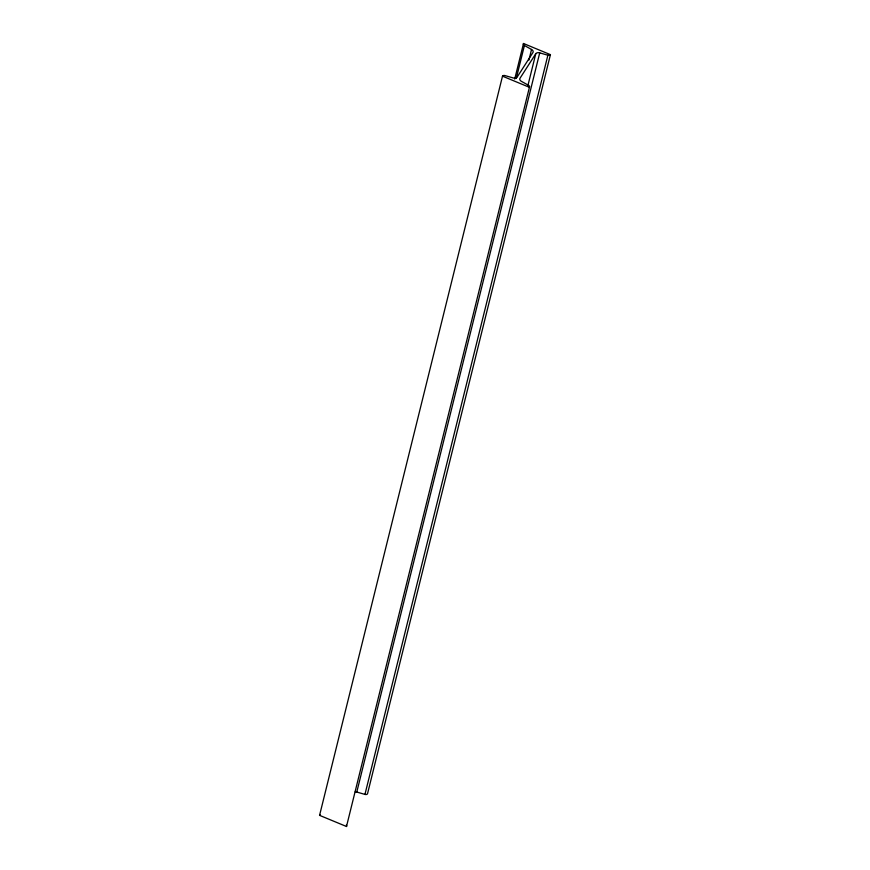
<?xml version="1.0" encoding="UTF-8"?>
<svg xmlns="http://www.w3.org/2000/svg" width="870" height="870" viewBox="0 0 870 870"><rect width="100%" height="100%" fill="white"/><g stroke="black" fill="none" stroke-linecap="round" stroke-linejoin="round"><path stroke-width="1.3" d="M550.427 54.647A2.262 1.501 13.9 0 1 547.882 55.223L539.715 52.863A3.502 2.327 13.9 0 0 535.768 53.744L520.01 78.246A3.502 2.327 13.9 0 0 521.391 81.334L528.525 85.314A2.262 1.501 13.9 0 1 529.417 87.315L346.488 826.5L319.573 815.353L502.501 76.168A2.262 1.501 13.9 0 1 505.046 75.592L513.213 77.952A3.502 2.327 13.9 0 0 517.161 77.06L532.918 52.57A3.502 2.327 13.9 0 0 531.537 49.47L524.414 45.501A2.262 1.501 13.9 0 1 523.512 43.5L550.427 54.647L367.499 793.832A2.262 1.501 13.9 0 1 364.954 794.408L356.787 792.048A3.502 2.327 13.9 0 0 355.188 791.852M514.714 79.072L523.512 43.5M516.258 78.441L524.414 45.501M528.927 60.019L531.537 49.47M527.949 85.369L535.768 53.744M356.787 792.048L539.715 52.863M364.954 794.408L547.882 55.223M502.501 76.168L529.417 87.315M346.325 825.097A2.262 1.501 13.9 0 1 346.488 826.5M319.573 815.353A2.262 1.501 13.9 0 1 320.171 814.853"/></g></svg>
